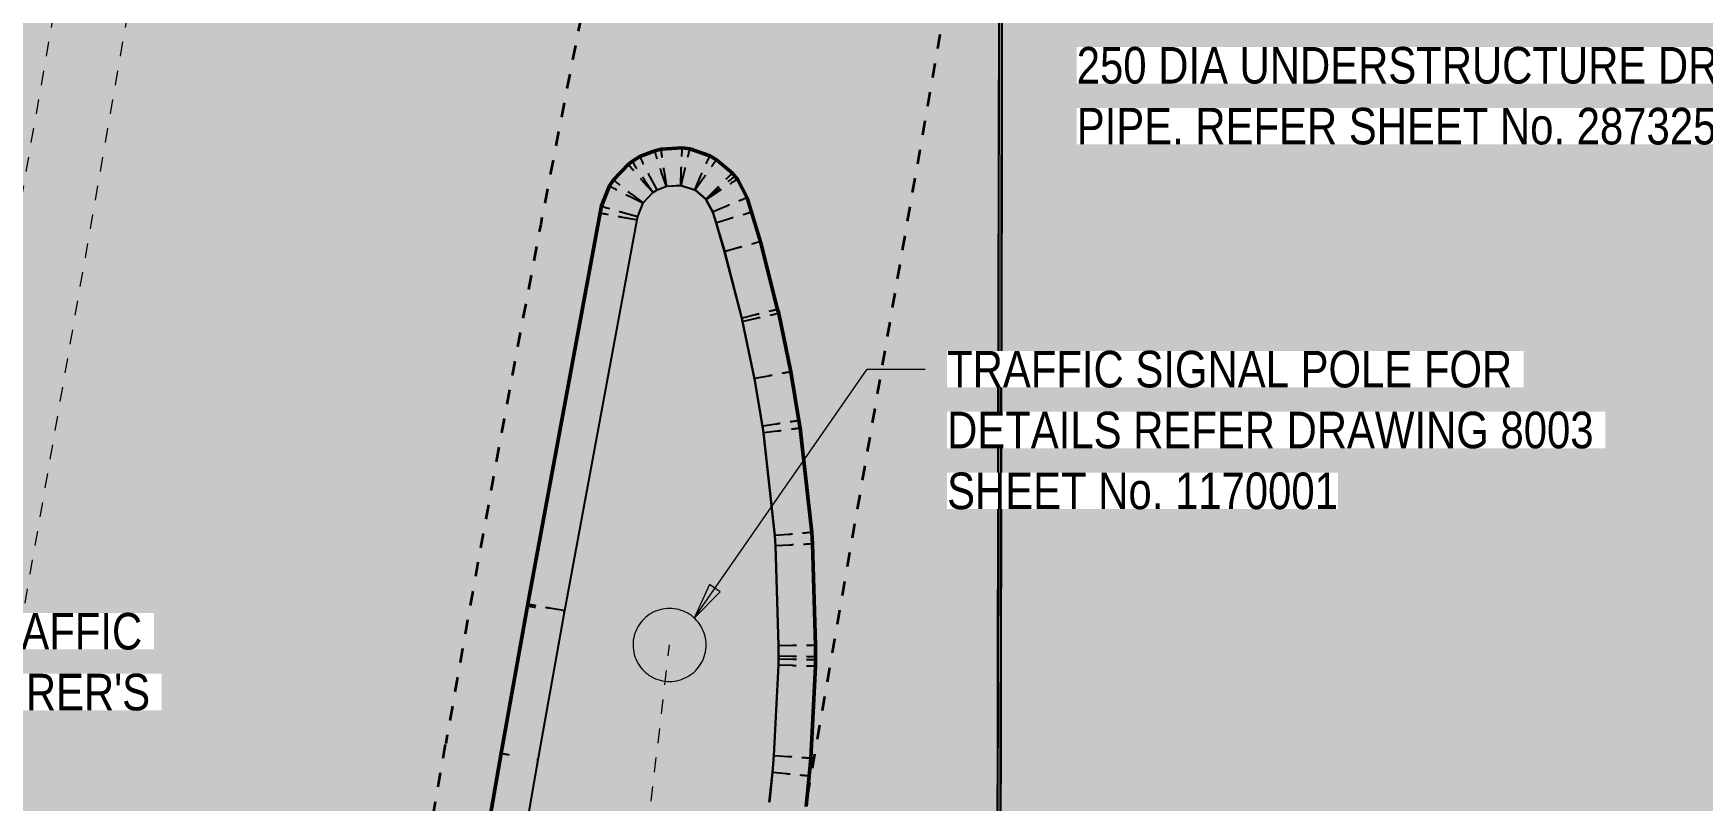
# Model space of a CAD drawing. Header units: metres. Extents: x -1161 to -1081, y 0 to 563.
# Drawn here: x -1126.31 to -1114.89, y 534.45 to 539.7 of the extents above; entities that cross this region are included whole.
import ezdxf

# ---------------------------------------------------------------- set-up
doc = ezdxf.new("R2010")
doc.units = ezdxf.units.M
for name, pattern in [('ControlLine', [0.02, 0.0125, -0.0025, 0.0025, -0.0025]), ('Dash - Tight', [0.0045, 0.003, -0.0015]), ('JacobsDash', [0.0045, 0.003, -0.0015])]:
    doc.linetypes.add(name, pattern=pattern)
for name, color, linetype, lineweight in [('A-DETL', 7, 'Continuous', 13), ('A-DETL-GENF', 7, 'Continuous', 9), ('A-FLOR', 7, 'Continuous', 50), ('A-FLOR-HDLN', 7, 'JacobsDash', 18), ('A-GENM', 7, 'Continuous', 35), ('A-MASS', 7, 'Continuous', 50), ('G-ANNO-TEXT', 7, 'Continuous', 9)]:
    doc.layers.add(name, color=color, linetype=linetype, lineweight=lineweight)
doc.styles.add('Arial Narrow_2', font='ARIALN.TTF', dxfattribs={"height": 0.25})

# ---------------------------------------------------------------- blocks, each defined once
blk = doc.blocks.new('T2DPAA-T2D-PWA-RW-M2D-000002_ControlLinesMinor_rvt-1-DRG-2873121 - DECK SLAB GENERAL ARRANGEMENT PLAN')
at = {"layer": 'A-DETL', "color": 150, "linetype": 'ControlLine', "lineweight": 35, "true_color": 0x0080ff}
for p, q in [((-1121.019, 534.472), (-1119.256, 544.594)), ((-1128.763, 504.591), (-1123.494, 534.834)), ((-1121.023, 534.447), (-1121.019, 534.471))]:
    blk.add_line(p, q, dxfattribs=at)
blk.add_arc((-906.758, 497.075), 220, 166.35046, 170.11706, dxfattribs=at)
blk = doc.blocks.new('T2DPAA-T2D-C3S-RS-M3D-100334_rvt-1-DRG-2873121 - DECK SLAB GENERAL ARRANGEMENT PLAN')
at = {"layer": 'A-GENM', "color": 253, "lineweight": 25, "true_color": 0xa3a3a3}
for p, q in [((-1119.709, 538.815), (-1119.706, 540.761)), ((-1119.686, 540.761), (-1119.689, 538.815)), ((-1119.713, 536.869), (-1119.709, 538.815)), ((-1119.689, 538.815), (-1119.693, 536.869)), ((-1119.716, 534.924), (-1119.713, 536.869)), ((-1119.693, 536.869), (-1119.696, 534.924)), ((-1119.72, 532.978), (-1119.716, 534.924)), ((-1119.696, 534.924), (-1119.7, 532.978))]:
    blk.add_line(p, q, dxfattribs=at)
at = {"layer": 'A-GENM', "color": 9, "lineweight": 25, "true_color": 0xbebebe}
for p, q in [((-1119.708, 539.77), (-1119.711, 537.965)), ((-1119.691, 537.965), (-1119.688, 539.77)), ((-1119.711, 537.965), (-1119.714, 536.161)), ((-1119.694, 536.161), (-1119.691, 537.965)), ((-1119.714, 536.161), (-1119.717, 534.357)), ((-1119.697, 534.357), (-1119.694, 536.161))]:
    blk.add_line(p, q, dxfattribs=at)
blk = doc.blocks.new('T2DPAA-T2D-C3S-TF-XRF-100101_dwg-40805745-DRG-2873121 - DECK SLAB GENERAL ARRANGEMENT PLAN')
at = {"lineweight": 18}
blk.add_hatch(color=256, dxfattribs=at).paths.add_polyline_path([(169.282, -677.587), (169.305, -677.639), (169.338, -677.684), (169.38, -677.721), (169.429, -677.747), (169.483, -677.762), (169.539, -677.764), (169.594, -677.754), (169.646, -677.731), (169.691, -677.698), (169.728, -677.656), (169.754, -677.607), (169.769, -677.553), (169.771, -677.497), (169.761, -677.442), (169.738, -677.39), (169.705, -677.345), (169.663, -677.308), (169.614, -677.282), (169.56, -677.267), (169.504, -677.265), (169.449, -677.275), (169.397, -677.298), (169.352, -677.331), (169.315, -677.373), (169.289, -677.422), (169.274, -677.476), (169.272, -677.532)])
at = {"color": 251, "lineweight": 18, "true_color": 0x4d4d4d}
for start, end in [(105, 120), (90, 105), (75, 90), (60, 75), (150, 165), (135, 150), (120, 135), (45, 60), (30, 45), (15, 30), (165, 180), (180, 195), (360, 15), (345, 0), (195, 210), (210, 225), (315, 330), (330, 345), (225, 240), (240, 255), (285, 300), (300, 315), (255, 270), (270, 285)]:
    blk.add_arc((169.523, -677.515), 0.25, start, end, dxfattribs=at)
blk = doc.blocks.new('T2DPAA-T2D-C3S-TF-XRF-100102_dwg-40805790-DRG-2873121 - DECK SLAB GENERAL ARRANGEMENT PLAN')
at = {"color": 1, "linetype": 'Dash - Tight', "lineweight": 18, "true_color": 0xff0000}
for p, q in [((22.105, -677.602), (59.663, -674.316)), ((22.235, -678.092), (63.279, -674.501)), ((42.395, -681.209), (50.785, -680.004))]:
    blk.add_line(p, q, dxfattribs=at)
blk = doc.blocks.new('T2DPAA-T2D-PWC-TF-M2D-100101_TrafficSigDesign_rvt-1-DRG-2873121 - DECK SLAB GENERAL ARRANGEMENT PLAN')
at = {"color": 1, "linetype": 'Dash - Tight', "lineweight": 18, "true_color": 0xff0000, "rotation": 75.11694444444437}
blk.add_blockref('T2DPAA-T2D-C3S-TF-XRF-100102_dwg-40805790-DRG-2873121 - DECK SLAB GENERAL ARRANGEMENT PLAN', (-1792.197, 661.088), dxfattribs=at)
at = {"lineweight": 18, "rotation": 75.11694444444437}
blk.add_blockref('T2DPAA-T2D-C3S-TF-XRF-100101_dwg-40805745-DRG-2873121 - DECK SLAB GENERAL ARRANGEMENT PLAN', (-1820.289, 545.694), dxfattribs=at)
blk = doc.blocks.new('Mass 1 - Mass 1-5299959-DRG-2873121 - DECK SLAB GENERAL ARRANGEMENT PLAN')
at = {"layer": 'A-MASS'}
for p, q in [((229.398, 1222.877), (232.112, 1223.085)), ((232.112, 1223.085), (232.16, 1223.088)), ((232.16, 1223.088), (232.307, 1223.071)), ((232.307, 1223.071), (232.354, 1223.055)), ((232.354, 1223.055), (232.484, 1222.985)), ((232.484, 1222.985), (232.51, 1222.963)), ((232.51, 1222.963), (232.555, 1222.922)), ((232.555, 1222.922), (232.619, 1222.834)), ((228.362, 1222.789), (229.384, 1222.876)), ((229.384, 1222.876), (229.398, 1222.877)), ((232.619, 1222.834), (232.641, 1222.795)), ((232.641, 1222.795), (232.685, 1222.657)), ((217.381, 1221.828), (228.362, 1222.789)), ((232.692, 1222.605), (232.682, 1222.46)), ((232.685, 1222.657), (232.692, 1222.605)), ((232.682, 1222.46), (232.668, 1222.409)), ((232.668, 1222.409), (232.606, 1222.28)), ((232.575, 1222.237), (232.47, 1222.14)), ((232.59, 1222.258), (232.575, 1222.237)), ((232.606, 1222.28), (232.59, 1222.258)), ((232.47, 1222.14), (232.382, 1222.085)), ((232.382, 1222.085), (232.201, 1221.975)), ((232.201, 1221.975), (231.784, 1221.742)), ((231.759, 1221.728), (231.395, 1221.546)), ((231.784, 1221.742), (231.759, 1221.728)), ((231.395, 1221.546), (231.087, 1221.406)), ((231.038, 1221.384), (230.369, 1221.125)), ((231.087, 1221.406), (231.038, 1221.384)), ((230.294, 1221.1), (229.629, 1220.901)), ((230.369, 1221.125), (230.294, 1221.1)), ((229.49, 1220.865), (228.873, 1220.734)), ((229.533, 1220.876), (229.49, 1220.865)), ((229.553, 1220.881), (229.533, 1220.876)), ((229.629, 1220.901), (229.553, 1220.881)), ((228.753, 1220.713), (228.545, 1220.68)), ((228.873, 1220.734), (228.753, 1220.713))]:
    blk.add_line(p, q, dxfattribs=at)

msp = doc.modelspace()

# ---------------------------------------------------------------- hatches: boundary and pattern name
at = {"layer": 'A-DETL-GENF', "true_color": 0xc0c0c0, "transparency": 33554624}
h = msp.add_hatch(color=9, dxfattribs=at)
h.paths.add_polyline_path([(-1111.4068, 507.6833), (-1111.4038, 509.3104), (-1115.8427, 509.5292), (-1115.9672, 509.6084), (-1116.0843, 509.6947), (-1116.1785, 509.7729), (-1116.2782, 509.8688), (-1115.9515, 510.1359), (-1115.8802, 510.0721), (-1115.8383, 510.0373), (-1111.9939, 509.8934), (-1111.8511, 509.8074), (-1111.7031, 509.7308), (-1111.5505, 509.6639), (-1111.3939, 509.607), (-1105.4244, 543.8703), (-1105.0297, 543.8889), (-1105.0437, 546.0535), (-1135.8197, 546.0535), (-1135.8232, 544.1752), (-1141.7908, 509.9228), (-1142.1676, 509.9226), (-1142.1716, 507.7407), (-1111.7207, 507.6839)])
h.paths.add_polyline_path([(-1141.9428, 509.9086), (-1141.9428, 509.9086), (-1141.8958, 509.9086)])
h.paths.add_polyline_path([(-1113.0758, 510.4344), (-1113.5295, 511.0763), (-1112.9817, 510.9822), (-1113.0494, 510.5882)])
h.paths.add_polyline_path([(-1114.5522, 511.4141), (-1114.5522, 511.4142), (-1114.5522, 511.4142)])
h.paths.add_polyline_path([(-1114.5522, 511.4141), (-1114.5522, 511.4142), (-1114.5522, 511.4142)])
h.paths.add_polyline_path([(-1114.5522, 511.4142), (-1114.5522, 511.4142), (-1114.5548, 511.4883)])
h.paths.add_polyline_path([(-1116.9781, 512.2536), (-1116.9781, 512.2536), (-1116.9781, 512.4315)])
h.paths.add_polyline_path([(-1115.0674, 515.8749), (-1115.1233, 515.8783), (-1115.1771, 515.894), (-1115.2259, 515.9213), (-1115.2675, 515.9588), (-1115.2997, 516.0046), (-1115.3209, 516.0564), (-1115.3301, 516.1116), (-1115.3267, 516.1675), (-1115.311, 516.2212), (-1115.2837, 516.2701), (-1115.2462, 516.3117), (-1115.2004, 516.3439), (-1115.1486, 516.3651), (-1115.0934, 516.3743), (-1115.0375, 516.3709), (-1114.9838, 516.3552), (-1114.9349, 516.3279), (-1114.8933, 516.2904), (-1114.8611, 516.2446), (-1114.8399, 516.1928), (-1114.8308, 516.1376), (-1114.8341, 516.0817), (-1114.8499, 516.028), (-1114.8771, 515.9791), (-1114.9146, 515.9375), (-1114.9604, 515.9053), (-1115.0122, 515.8841)])
h.paths.add_polyline_path([(-1137.0676, 517.9372), (-1137.2404, 517.9646), (-1137.17, 518.409), (-1136.9972, 518.3817)])
h.paths.add_polyline_path([(-1115.8363, 519.4858), (-1116.5316, 519.4858), (-1116.5316, 520.4658), (-1115.5188, 520.4658), (-1115.6916, 519.4858)])
h.paths.add_polyline_path([(-1132.9721, 520.4137), (-1133.8993, 520.6601), (-1133.7199, 521.6724), (-1132.7564, 521.2255), (-1132.8746, 520.7806)])
h.paths.add_polyline_path([(-1124.1477, 521.9446), (-1124.2036, 521.9479), (-1124.2573, 521.9637), (-1124.3062, 521.9909), (-1124.3478, 522.0284), (-1124.38, 522.0742), (-1124.4012, 522.126), (-1124.4103, 522.1813), (-1124.4069, 522.2371), (-1124.3912, 522.2909), (-1124.3639, 522.3398), (-1124.3264, 522.3813), (-1124.2807, 522.4135), (-1124.2288, 522.4347), (-1124.1736, 522.4439), (-1124.1177, 522.4405), (-1124.064, 522.4248), (-1124.0151, 522.3975), (-1123.9735, 522.36), (-1123.9413, 522.3142), (-1123.9201, 522.2624), (-1123.911, 522.2072), (-1123.9144, 522.1513), (-1123.9301, 522.0976), (-1123.9574, 522.0487), (-1123.9948, 522.0071), (-1124.0406, 521.9749), (-1124.0924, 521.9537)])
h.paths.add_polyline_path([(-1110.154, 535.2026), (-1110.3264, 535.2326), (-1110.2491, 535.6759), (-1110.0767, 535.6459), (-1110.1405, 535.28)])
h.paths.add_polyline_path([(-1121.9534, 535.2613), (-1122.0093, 535.2655), (-1122.0627, 535.2821), (-1122.1112, 535.3101), (-1122.1522, 535.3482), (-1122.1838, 535.395), (-1122.2041, 535.4467), (-1122.2123, 535.502), (-1122.2081, 535.5579), (-1122.1915, 535.6113), (-1122.1635, 535.6598), (-1122.1253, 535.7008), (-1122.079, 535.7323), (-1122.0269, 535.7526), (-1121.9715, 535.7609), (-1121.9157, 535.7567), (-1121.8622, 535.7401), (-1121.8138, 535.7121), (-1121.7728, 535.6739), (-1121.7413, 535.6276), (-1121.7207, 535.5739), (-1121.7127, 535.5201), (-1121.7169, 535.4643), (-1121.7335, 535.4108), (-1121.7615, 535.3624), (-1121.7997, 535.3214), (-1121.8459, 535.2899), (-1121.8981, 535.2695), (-1121.925, 535.2655)])
h.paths.add_polyline_path([(-1132.0744, 541.518), (-1131.9775, 542.0653), (-1131.4302, 541.9684), (-1131.7649, 541.7344)])
h.paths.add_polyline_path([(-1108.9396, 542.3796), (-1108.9396, 542.3796), (-1109.1005, 542.4389)])
h.paths.add_polyline_path([(-1127.7567, 542.3791), (-1127.7567, 542.3796), (-1127.7567, 542.3796)])
h.paths.add_polyline_path([(-1125.0406, 542.3796), (-1125.0406, 542.3796), (-1125.0359, 542.3796)])
h.paths.add_polyline_path([(-1109.9652, 543.3779), (-1109.9652, 543.3779), (-1109.9652, 543.3941)])
h.paths.add_polyline_path([(-1114.5775, 543.3779), (-1114.5775, 543.3779), (-1114.6427, 543.3779)])
h.paths.add_polyline_path([(-1114.7136, 543.3779), (-1114.7136, 543.3779), (-1114.8848, 543.3779)])
h.paths.add_polyline_path([(-1114.6994, 543.3779), (-1114.6994, 543.3779), (-1114.7136, 543.3779)])
h.paths.add_polyline_path([(-1114.6852, 543.3779), (-1114.6852, 543.3779), (-1114.6994, 543.3779)])
h.paths.add_polyline_path([(-1115.2978, 543.3779), (-1115.2978, 543.3779), (-1115.3382, 543.3779)])
h.paths.add_polyline_path([(-1125.1849, 543.378), (-1125.1849, 543.378), (-1125.241, 543.378)])
h.paths.add_polyline_path([(-1125.1674, 543.378), (-1125.1674, 543.378), (-1125.1849, 543.378)])
h.paths.add_polyline_path([(-1127.0023, 543.378), (-1127.0023, 543.378), (-1127.0023, 543.3869)])
h.paths.add_polyline_path([(-1127.227, 543.378), (-1127.227, 543.378), (-1127.2365, 543.378)])
h.paths.add_polyline_path([(-1135.8562, 543.378), (-1135.8562, 543.378), (-1135.8562, 543.3908)])
h.paths.add_polyline_path([(-1109.5636, 543.5777), (-1109.5636, 543.5777), (-1109.4664, 543.5777)])
h.paths.add_polyline_path([(-1113.5623, 543.5777), (-1113.5623, 543.5777), (-1113.5359, 543.5777)])
h.paths.add_polyline_path([(-1113.6023, 543.5777), (-1113.6023, 543.5777), (-1113.5623, 543.5777)])
h.paths.add_polyline_path([(-1113.6432, 543.5777), (-1113.6432, 543.5777), (-1113.6023, 543.5777)])
h.paths.add_polyline_path([(-1113.6847, 543.5777), (-1113.6847, 543.5777), (-1113.6432, 543.5777)])
h.paths.add_polyline_path([(-1113.7268, 543.5777), (-1113.7268, 543.5777), (-1113.6847, 543.5777)])
h.paths.add_polyline_path([(-1113.7317, 543.5777), (-1113.7317, 543.5777), (-1113.7268, 543.5777)])
h.paths.add_polyline_path([(-1113.7692, 543.5777), (-1113.7692, 543.5777), (-1113.7657, 543.5777)])
h.paths.add_polyline_path([(-1115.2665, 543.5777), (-1115.2665, 543.5777), (-1115.1667, 543.5777)])
h.paths.add_polyline_path([(-1115.6955, 543.5777), (-1115.6955, 543.5777), (-1115.6955, 543.5777)])
h.paths.add_polyline_path([(-1117.3617, 543.5777), (-1117.3617, 543.5777), (-1117.3219, 543.5777)])
h.paths.add_polyline_path([(-1123.9205, 543.5778), (-1123.9205, 543.5778), (-1123.9121, 543.5778)])
h.paths.add_polyline_path([(-1123.8701, 543.5778), (-1123.8701, 543.5778), (-1123.8286, 543.5778)])
h.paths.add_polyline_path([(-1124.8468, 543.5778), (-1124.8468, 543.5778), (-1124.8434, 543.5778)])
h.paths.add_polyline_path([(-1124.5357, 543.5778), (-1124.5357, 543.5778), (-1124.5357, 543.5893)])
h.paths.add_polyline_path([(-1125.773, 543.5778), (-1125.773, 543.5778), (-1125.7272, 543.5778)])
h.paths.add_polyline_path([(-1134.3195, 543.5779), (-1134.3195, 543.5779), (-1134.2873, 543.5779)])
h.paths.add_polyline_path([(-1134.2648, 543.5779), (-1134.2648, 543.5779), (-1134.1429, 543.5779)])
h.paths.add_polyline_path([(-1134.5774, 543.5779), (-1134.5774, 543.5779), (-1134.5345, 543.5779)])
h.paths.add_polyline_path([(-1134.6205, 543.5779), (-1134.6205, 543.5779), (-1134.6078, 543.5779)])
h.paths.add_polyline_path([(-1127.5997, 543.9528), (-1127.5997, 543.9528), (-1127.5997, 543.9535)])
at = {"layer": 'G-ANNO-TEXT'}
msp.add_hatch(color=256, dxfattribs=at).paths.add_polyline_path([(-1121.7941, 535.6956), (-1121.6152, 535.8757), (-1121.6876, 535.926)])

# ---------------------------------------------------------------- linework, layer by layer
at = {"layer": 'A-FLOR', "lineweight": 25}
for p, q in [((-1122.164, 538.8568), (-1122.0626, 538.8968)), ((-1122.0609, 538.8971), (-1122.1622, 538.8572)), ((-1122.0626, 538.8968), (-1122.0197, 538.9073)), ((-1122.0626, 538.8968), (-1122.0591, 538.878)), ((-1122.0197, 538.9073), (-1121.8745, 538.9149)), ((-1122.0197, 538.9073), (-1122.0192, 538.8878)), ((-1122.0179, 538.9077), (-1122.0194, 538.9074)), ((-1122.0179, 538.9077), (-1122.0193, 538.9074)), ((-1121.8727, 538.9153), (-1122.0179, 538.9077)), ((-1121.8745, 538.9149), (-1121.8777, 538.8952)), ((-1121.8727, 538.9153), (-1121.8745, 538.9149)), ((-1121.8745, 538.9149), (-1121.8227, 538.9077)), ((-1121.8208, 538.9081), (-1121.8727, 538.9153)), ((-1121.8227, 538.9077), (-1121.8294, 538.8884)), ((-1121.8208, 538.9081), (-1121.8227, 538.9077)), ((-1121.8227, 538.9077), (-1121.6859, 538.8612)), ((-1121.684, 538.8616), (-1121.8208, 538.9081)), ((-1122.3449, 538.6976), (-1122.2435, 538.8044)), ((-1122.2417, 538.8048), (-1122.343, 538.698)), ((-1122.2435, 538.8044), (-1122.2159, 538.8242)), ((-1122.2417, 538.8048), (-1122.2435, 538.8044)), ((-1122.2435, 538.8044), (-1122.2333, 538.7894)), ((-1122.2141, 538.8246), (-1122.2417, 538.8048)), ((-1122.2159, 538.8242), (-1122.164, 538.8568)), ((-1122.2141, 538.8246), (-1122.2159, 538.8242)), ((-1122.2159, 538.8242), (-1122.2076, 538.8078)), ((-1122.1622, 538.8572), (-1122.2141, 538.8246)), ((-1122.164, 538.8568), (-1122.1577, 538.8391)), ((-1122.1622, 538.8572), (-1122.1637, 538.8568)), ((-1121.884, 538.7586), (-1121.8862, 538.6651)), ((-1121.8614, 538.7555), (-1121.8812, 538.6644)), ((-1121.6859, 538.8612), (-1121.6961, 538.8431)), ((-1121.684, 538.8616), (-1121.6859, 538.8612)), ((-1121.6859, 538.8612), (-1121.6395, 538.8347)), ((-1121.6377, 538.8351), (-1121.684, 538.8616)), ((-1121.6395, 538.8347), (-1121.6529, 538.8185)), ((-1121.6377, 538.8351), (-1121.6395, 538.8347)), ((-1121.6395, 538.8347), (-1121.5311, 538.7419)), ((-1121.5292, 538.7424), (-1121.6377, 538.8351)), ((-1122.4265, 538.5181), (-1122.3716, 538.6558)), ((-1122.3698, 538.6563), (-1122.4246, 538.5185)), ((-1122.3716, 538.6558), (-1122.3449, 538.6976)), ((-1122.3698, 538.6563), (-1122.3716, 538.6558)), ((-1122.3716, 538.6558), (-1122.3569, 538.6465)), ((-1122.343, 538.698), (-1122.3698, 538.6563)), ((-1122.343, 538.698), (-1122.3449, 538.6976)), ((-1122.3449, 538.6976), (-1122.3321, 538.6852)), ((-1122.1441, 538.6863), (-1122.0804, 538.6158)), ((-1122.1323, 538.6947), (-1122.0782, 538.6173)), ((-1122.0966, 538.7171), (-1122.0522, 538.6336)), ((-1122.0466, 538.6286), (-1121.9832, 538.6537)), ((-1122.0182, 538.748), (-1121.9878, 538.659)), ((-1121.9997, 538.7526), (-1121.9841, 538.66)), ((-1121.9856, 538.6531), (-1121.9832, 538.6537)), ((-1121.9832, 538.6537), (-1121.9828, 538.6537)), ((-1121.9828, 538.6538), (-1121.8861, 538.6588)), ((-1121.9825, 538.6538), (-1121.9804, 538.6543)), ((-1121.9823, 538.6539), (-1121.9804, 538.6543)), ((-1121.9804, 538.6543), (-1121.8837, 538.6594)), ((-1121.8861, 538.6588), (-1121.8837, 538.6594)), ((-1121.8861, 538.6588), (-1121.8824, 538.6583)), ((-1121.8837, 538.6594), (-1121.8799, 538.6589)), ((-1121.8824, 538.6583), (-1121.7916, 538.6274)), ((-1121.8823, 538.6583), (-1121.8799, 538.6589)), ((-1121.8799, 538.6589), (-1121.7891, 538.628)), ((-1121.7526, 538.7185), (-1121.7893, 538.6331)), ((-1121.7319, 538.7067), (-1121.7841, 538.6302)), ((-1121.5311, 538.7419), (-1121.5471, 538.728)), ((-1121.5141, 538.7209), (-1121.5314, 538.7085)), ((-1121.5292, 538.7424), (-1121.5311, 538.7419)), ((-1121.5311, 538.7419), (-1121.5141, 538.7209)), ((-1121.5123, 538.7213), (-1121.5292, 538.7424)), ((-1121.4977, 538.7003), (-1121.5161, 538.6892)), ((-1121.5123, 538.7213), (-1121.5141, 538.7209)), ((-1121.5141, 538.7209), (-1121.4977, 538.7003)), ((-1121.4959, 538.7007), (-1121.5123, 538.7213)), ((-1121.4959, 538.7007), (-1121.4977, 538.7003)), ((-1121.4977, 538.7003), (-1121.431, 538.574)), ((-1121.4292, 538.5744), (-1121.4959, 538.7007)), ((-1122.2359, 538.584), (-1122.1503, 538.5415)), ((-1122.2251, 538.6009), (-1122.1492, 538.5433)), ((-1122.1788, 538.4466), (-1122.142, 538.5392)), ((-1122.1444, 538.5386), (-1122.142, 538.5392)), ((-1122.1439, 538.5394), (-1122.1415, 538.54)), ((-1122.142, 538.5392), (-1122.1415, 538.54)), ((-1122.1415, 538.54), (-1122.0735, 538.6116)), ((-1122.0759, 538.6111), (-1122.0735, 538.6116)), ((-1122.0744, 538.6122), (-1122.072, 538.6127)), ((-1122.0735, 538.6116), (-1122.072, 538.6127)), ((-1122.072, 538.6127), (-1122.0466, 538.6286)), ((-1122.0491, 538.6281), (-1122.0466, 538.6286)), ((-1121.7916, 538.6274), (-1121.7874, 538.6251)), ((-1121.7915, 538.6274), (-1121.7891, 538.628)), ((-1121.7891, 538.628), (-1121.785, 538.6256)), ((-1121.7874, 538.6251), (-1121.785, 538.6256)), ((-1121.7874, 538.6251), (-1121.7153, 538.5634)), ((-1121.785, 538.6256), (-1121.7129, 538.5639)), ((-1121.7153, 538.5634), (-1121.7129, 538.5639)), ((-1121.7153, 538.5634), (-1121.7138, 538.5615)), ((-1121.7138, 538.5615), (-1121.7114, 538.5621)), ((-1121.7138, 538.5615), (-1121.7127, 538.5601)), ((-1121.7129, 538.5639), (-1121.7114, 538.5621)), ((-1121.7127, 538.5601), (-1121.7103, 538.5607)), ((-1121.7127, 538.5601), (-1121.668, 538.4757)), ((-1121.7114, 538.5621), (-1121.7103, 538.5607)), ((-1121.6455, 538.6328), (-1121.7111, 538.5677)), ((-1121.7103, 538.5607), (-1121.6656, 538.4762)), ((-1121.638, 538.6234), (-1121.7092, 538.5654)), ((-1121.6309, 538.6145), (-1121.7077, 538.5635)), ((-1121.431, 538.574), (-1121.451, 538.5661)), ((-1121.4292, 538.5744), (-1121.431, 538.574)), ((-1121.431, 538.574), (-1121.4003, 538.4751)), ((-1121.3985, 538.4755), (-1121.4292, 538.5744)), ((-1122.9321, 535.7941), (-1122.4355, 538.4711)), ((-1122.4336, 538.4716), (-1122.9303, 535.7945)), ((-1122.6794, 535.7488), (-1122.1831, 538.4242)), ((-1122.4355, 538.4711), (-1122.4265, 538.5181)), ((-1122.4336, 538.4716), (-1122.4355, 538.4711)), ((-1122.4355, 538.4711), (-1122.419, 538.4671)), ((-1122.4246, 538.5185), (-1122.4336, 538.4716)), ((-1122.4246, 538.5185), (-1122.4265, 538.5181)), ((-1122.4265, 538.5181), (-1122.4104, 538.5122)), ((-1122.2859, 538.4417), (-1122.192, 538.4248)), ((-1122.2798, 538.4738), (-1122.1876, 538.4478)), ((-1122.1855, 538.4237), (-1122.1831, 538.4242)), ((-1122.1831, 538.4242), (-1122.1788, 538.4466)), ((-1122.1812, 538.4461), (-1122.1788, 538.4466)), ((-1121.668, 538.4757), (-1121.6656, 538.4762)), ((-1121.668, 538.4757), (-1121.6449, 538.4012)), ((-1121.6656, 538.4762), (-1121.6425, 538.4017)), ((-1121.5776, 538.5136), (-1121.6625, 538.478)), ((-1121.5515, 538.4296), (-1121.6392, 538.4029)), ((-1121.4003, 538.4751), (-1121.4209, 538.469)), ((-1121.3985, 538.4755), (-1121.4003, 538.4751)), ((-1121.4003, 538.4751), (-1121.3406, 538.2721)), ((-1121.3387, 538.2725), (-1121.3985, 538.4755)), ((-1121.6449, 538.4012), (-1121.6425, 538.4017)), ((-1121.6449, 538.4012), (-1121.587, 538.2042)), ((-1121.6425, 538.4017), (-1121.5845, 538.2047)), ((-1121.587, 538.2042), (-1121.5845, 538.2047)), ((-1121.587, 538.2042), (-1121.4699, 537.7487)), ((-1121.5845, 538.2047), (-1121.4675, 537.7493)), ((-1121.4929, 538.2302), (-1121.5812, 538.2058)), ((-1121.3406, 538.2721), (-1121.3613, 538.2665)), ((-1121.3387, 538.2725), (-1121.3406, 538.2721)), ((-1121.3406, 538.2721), (-1121.2216, 537.8092)), ((-1121.2197, 537.8096), (-1121.3387, 538.2725)), ((-1121.4699, 537.7487), (-1121.4696, 537.7488)), ((-1121.4699, 537.7487), (-1121.4647, 537.7263)), ((-1121.4691, 537.7489), (-1121.4675, 537.7493)), ((-1121.4675, 537.7493), (-1121.4623, 537.7268)), ((-1121.4647, 537.7263), (-1121.3834, 537.3348)), ((-1121.375, 537.7719), (-1121.4641, 537.7501)), ((-1121.4623, 537.7268), (-1121.381, 537.3353)), ((-1121.3693, 537.7471), (-1121.4589, 537.7276)), ((-1121.2216, 537.8092), (-1121.2425, 537.8042)), ((-1121.2151, 537.7809), (-1121.2361, 537.7763)), ((-1121.2197, 537.8096), (-1121.2216, 537.8092)), ((-1121.2216, 537.8092), (-1121.2151, 537.7809)), ((-1121.2132, 537.7814), (-1121.2197, 537.8096)), ((-1121.2132, 537.7814), (-1121.2151, 537.7809)), ((-1121.2151, 537.7809), (-1121.1323, 537.3821)), ((-1121.1304, 537.3825), (-1121.2132, 537.7814)), ((-1121.3834, 537.3348), (-1121.381, 537.3353)), ((-1121.3834, 537.3348), (-1121.3283, 537.0087)), ((-1121.381, 537.3353), (-1121.3259, 537.0092)), ((-1121.2874, 537.3528), (-1121.3775, 537.3359)), ((-1121.1323, 537.3821), (-1121.1534, 537.378)), ((-1121.1304, 537.3825), (-1121.1323, 537.3821)), ((-1121.1323, 537.3821), (-1121.076, 537.0488)), ((-1121.0741, 537.0492), (-1121.1304, 537.3825)), ((-1121.076, 537.0488), (-1121.0972, 537.0453)), ((-1121.0741, 537.0492), (-1121.076, 537.0488)), ((-1121.076, 537.0488), (-1121.0681, 536.996)), ((-1121.0662, 536.9964), (-1121.0741, 537.0492)), ((-1121.3283, 537.0087), (-1121.3259, 537.0092)), ((-1121.3283, 537.0087), (-1121.3215, 536.9631)), ((-1121.3259, 537.0092), (-1121.3191, 536.9637)), ((-1121.2319, 537.0238), (-1121.3224, 537.0096)), ((-1121.3215, 536.9631), (-1121.3191, 536.9637)), ((-1121.3215, 536.9631), (-1121.2443, 536.2599)), ((-1121.3191, 536.9637), (-1121.2419, 536.2604)), ((-1121.2247, 536.9754), (-1121.3156, 536.9638)), ((-1121.0681, 536.996), (-1121.0894, 536.993)), ((-1121.0662, 536.9964), (-1121.0681, 536.996)), ((-1121.0681, 536.996), (-1120.9897, 536.2828)), ((-1120.9879, 536.2832), (-1121.0662, 536.9964)), ((-1121.2443, 536.2599), (-1121.2419, 536.2604)), ((-1121.2443, 536.2599), (-1121.2395, 536.191)), ((-1121.2419, 536.2604), (-1121.2371, 536.1915)), ((-1121.147, 536.2683), (-1121.2383, 536.2604)), ((-1120.9897, 536.2828), (-1121.0111, 536.2806)), ((-1120.9879, 536.2832), (-1120.9897, 536.2828)), ((-1120.9897, 536.2828), (-1120.9842, 536.2039)), ((-1120.9824, 536.2043), (-1120.9879, 536.2832)), ((-1121.2395, 536.191), (-1121.2371, 536.1915)), ((-1121.2395, 536.191), (-1121.2182, 535.5069)), ((-1121.2371, 536.1915), (-1121.2158, 535.5074)), ((-1121.1419, 536.1955), (-1121.2335, 536.1912)), ((-1120.9842, 536.2039), (-1121.0056, 536.2024)), ((-1120.9824, 536.2043), (-1120.9842, 536.2039)), ((-1120.9842, 536.2039), (-1120.9627, 535.5099)), ((-1120.9608, 535.5104), (-1120.9824, 536.2043)), ((-1122.9345, 535.7809), (-1122.9321, 535.7941)), ((-1122.9303, 535.7945), (-1122.9326, 535.7813)), ((-1122.9303, 535.7945), (-1122.9321, 535.7941)), ((-1122.9321, 535.7941), (-1122.9156, 535.7902)), ((-1123.1128, 534.7711), (-1122.9345, 535.7809)), ((-1122.9326, 535.7813), (-1123.111, 534.7715)), ((-1122.9326, 535.7813), (-1122.9345, 535.7809)), ((-1122.9345, 535.7809), (-1122.918, 535.777)), ((-1122.8599, 534.7274), (-1122.6816, 535.7366)), ((-1122.7824, 535.7656), (-1122.6884, 535.7493)), ((-1122.684, 535.7361), (-1122.6816, 535.7366)), ((-1122.6819, 535.7482), (-1122.6794, 535.7488)), ((-1122.6816, 535.7366), (-1122.6794, 535.7488)), ((-1121.2182, 535.5069), (-1121.2188, 535.4345)), ((-1121.2182, 535.5069), (-1121.2158, 535.5074)), ((-1121.2158, 535.5074), (-1121.2164, 535.4351)), ((-1121.1205, 535.5075), (-1121.2122, 535.5069)), ((-1120.9627, 535.5099), (-1120.9841, 535.5092)), ((-1120.9627, 535.5099), (-1120.9633, 535.4321)), ((-1120.9608, 535.5104), (-1120.9627, 535.5099)), ((-1120.9614, 535.4325), (-1120.9608, 535.5104)), ((-1121.2196, 535.3744), (-1121.2503, 534.7541)), ((-1121.2172, 535.3749), (-1121.2479, 534.7546)), ((-1121.219, 535.4148), (-1121.2196, 535.3744)), ((-1121.2196, 535.3744), (-1121.2172, 535.3749)), ((-1121.2188, 535.4345), (-1121.219, 535.4148)), ((-1121.219, 535.4148), (-1121.2166, 535.4153)), ((-1121.2188, 535.4345), (-1121.2164, 535.4351)), ((-1121.2166, 535.4153), (-1121.2172, 535.3749)), ((-1121.2164, 535.4351), (-1121.2166, 535.4153)), ((-1121.122, 535.3706), (-1121.2137, 535.3741)), ((-1121.1213, 535.4128), (-1121.213, 535.4146)), ((-1121.1211, 535.433), (-1121.2128, 535.4344)), ((-1120.9642, 535.3662), (-1120.9953, 534.7368)), ((-1120.9935, 534.7372), (-1120.9624, 535.3666)), ((-1120.9642, 535.3662), (-1120.9856, 535.3663)), ((-1120.9635, 535.4113), (-1120.985, 535.411)), ((-1120.9633, 535.4321), (-1120.9847, 535.4317)), ((-1120.9635, 535.4113), (-1120.9642, 535.3662)), ((-1120.9624, 535.3666), (-1120.9642, 535.3662)), ((-1120.9633, 535.4321), (-1120.9635, 535.4113)), ((-1120.9617, 535.4117), (-1120.9635, 535.4113)), ((-1120.9614, 535.4325), (-1120.9633, 535.4321)), ((-1120.9624, 535.3666), (-1120.9617, 535.4117)), ((-1120.9617, 535.4117), (-1120.9614, 535.4325)), ((-1125.0052, 523.9095), (-1123.1128, 534.7711)), ((-1123.111, 534.7715), (-1125.0034, 523.91)), ((-1123.111, 534.7715), (-1123.1128, 534.7711)), ((-1123.1128, 534.7711), (-1123.0963, 534.7672)), ((-1124.7513, 523.8712), (-1122.8599, 534.7274)), ((-1122.8623, 534.7269), (-1122.8599, 534.7274)), ((-1121.2503, 534.7541), (-1121.2603, 534.6394)), ((-1121.2479, 534.7546), (-1121.2579, 534.6399)), ((-1121.2503, 534.7541), (-1121.2479, 534.7546)), ((-1121.1528, 534.7467), (-1121.2443, 534.7536)), ((-1120.9953, 534.7368), (-1121.0167, 534.7376)), ((-1120.9953, 534.7368), (-1121.0059, 534.6152)), ((-1121.0041, 534.6156), (-1120.9935, 534.7372)), ((-1120.9935, 534.7372), (-1120.9953, 534.7368)), ((-1121.2603, 534.6394), (-1121.2814, 534.4363)), ((-1121.2579, 534.6399), (-1121.279, 534.4369)), ((-1121.2603, 534.6394), (-1121.2579, 534.6399)), ((-1121.1631, 534.6293), (-1121.2544, 534.6387)), ((-1121.0059, 534.6152), (-1121.0277, 534.4059)), ((-1121.0059, 534.6152), (-1121.0273, 534.6165)), ((-1121.0258, 534.4064), (-1121.0041, 534.6156)), ((-1121.0041, 534.6156), (-1121.0059, 534.6152))]:
    msp.add_line(p, q, dxfattribs=at)
for points in [[(-1122.0591, 538.878), (-1122.0589, 538.8769), (-1122.0576, 538.872), (-1122.0534, 538.858), (-1122.0497, 538.8461), (-1122.0478, 538.8402)], [(-1122.0192, 538.8878), (-1122.0192, 538.8867), (-1122.0187, 538.8816), (-1122.0168, 538.867), (-1122.0151, 538.8547), (-1122.0142, 538.8485)], [(-1121.8777, 538.8952), (-1121.8778, 538.8941), (-1121.8783, 538.8889), (-1121.8792, 538.8742), (-1121.8798, 538.8617), (-1121.8801, 538.8555)], [(-1121.8294, 538.8884), (-1121.8298, 538.8874), (-1121.8312, 538.8823), (-1121.8349, 538.868), (-1121.8378, 538.8559), (-1121.8392, 538.8498)], [(-1122.2333, 538.7894), (-1122.2327, 538.7885), (-1122.2296, 538.7846), (-1122.2202, 538.7735), (-1122.2121, 538.7641), (-1122.208, 538.7594)], [(-1122.2076, 538.8078), (-1122.2071, 538.8068), (-1122.2046, 538.8026), (-1122.1967, 538.7903), (-1122.1898, 538.78), (-1122.1864, 538.7749)], [(-1122.1577, 538.8391), (-1122.1573, 538.8381), (-1122.1553, 538.8335), (-1122.1489, 538.8203), (-1122.1434, 538.8092), (-1122.1406, 538.8036)], [(-1122.0268, 538.7742), (-1122.0258, 538.771), (-1122.0237, 538.7646), (-1122.0208, 538.7556), (-1122.019, 538.7504), (-1122.0182, 538.748)], [(-1122.004, 538.7798), (-1122.0035, 538.7764), (-1122.0025, 538.7698), (-1122.001, 538.7604), (-1122.0001, 538.755), (-1121.9997, 538.7526)], [(-1121.8831, 538.7861), (-1121.8832, 538.7827), (-1121.8835, 538.776), (-1121.8838, 538.7665), (-1121.884, 538.7611), (-1121.884, 538.7586)], [(-1121.8553, 538.7822), (-1121.8561, 538.7789), (-1121.8576, 538.7724), (-1121.8597, 538.7632), (-1121.8609, 538.7579), (-1121.8614, 538.7555)], [(-1121.6961, 538.8431), (-1121.6966, 538.8421), (-1121.699, 538.8374), (-1121.7053, 538.8239), (-1121.7105, 538.8126), (-1121.713, 538.8069)], [(-1121.6529, 538.8185), (-1121.6537, 538.8176), (-1121.6568, 538.8134), (-1121.6656, 538.8013), (-1121.6728, 538.7911), (-1121.6764, 538.786)], [(-1122.3569, 538.6465), (-1122.356, 538.646), (-1122.3518, 538.6436), (-1122.3389, 538.6369), (-1122.3279, 538.6311), (-1122.3224, 538.6283)], [(-1122.3321, 538.6852), (-1122.3314, 538.6845), (-1122.3276, 538.6813), (-1122.3163, 538.6722), (-1122.3066, 538.6645), (-1122.3017, 538.6606)], [(-1122.1624, 538.707), (-1122.1602, 538.7045), (-1122.1557, 538.6994), (-1122.1494, 538.6922), (-1122.1457, 538.6881), (-1122.1441, 538.6863)], [(-1122.1478, 538.7174), (-1122.146, 538.7146), (-1122.1422, 538.7091), (-1122.1369, 538.7012), (-1122.1337, 538.6967), (-1122.1323, 538.6947)], [(-1122.1092, 538.7417), (-1122.1077, 538.7387), (-1122.1047, 538.7326), (-1122.1003, 538.7242), (-1122.0977, 538.7193), (-1122.0966, 538.7171)], [(-1121.9878, 538.659), (-1121.9872, 538.6572), (-1121.9861, 538.6541), (-1121.9857, 538.6531), (-1121.9856, 538.6531)], [(-1121.9841, 538.66), (-1121.9837, 538.658), (-1121.9832, 538.6549), (-1121.9829, 538.6538), (-1121.9828, 538.6538)], [(-1121.8862, 538.6651), (-1121.8862, 538.6631), (-1121.8862, 538.6599), (-1121.8862, 538.6588), (-1121.8861, 538.6588)], [(-1121.7415, 538.7436), (-1121.7429, 538.7405), (-1121.7456, 538.7343), (-1121.7495, 538.7257), (-1121.7516, 538.7207), (-1121.7526, 538.7185)], [(-1121.7163, 538.7292), (-1121.7182, 538.7264), (-1121.7221, 538.7209), (-1121.7275, 538.7132), (-1121.7306, 538.7087), (-1121.7319, 538.7067)], [(-1121.626, 538.6519), (-1121.6284, 538.6496), (-1121.6332, 538.6449), (-1121.64, 538.6383), (-1121.6438, 538.6345), (-1121.6455, 538.6328)], [(-1121.6168, 538.6405), (-1121.6194, 538.6384), (-1121.6246, 538.6342), (-1121.6319, 538.6283), (-1121.6361, 538.625), (-1121.638, 538.6234)], [(-1121.5471, 538.728), (-1121.5481, 538.7272), (-1121.552, 538.7236), (-1121.5628, 538.7133), (-1121.5718, 538.7047), (-1121.5762, 538.7003)], [(-1121.5314, 538.7085), (-1121.5323, 538.7077), (-1121.5365, 538.7045), (-1121.5482, 538.6953), (-1121.558, 538.6876), (-1121.5628, 538.6837)], [(-1121.5161, 538.6892), (-1121.5172, 538.6886), (-1121.5217, 538.6858), (-1121.5342, 538.6777), (-1121.5447, 538.6709), (-1121.5499, 538.6675)], [(-1122.2606, 538.5966), (-1122.2576, 538.595), (-1122.2516, 538.5919), (-1122.2431, 538.5876), (-1122.2381, 538.5851), (-1122.2359, 538.584)], [(-1122.247, 538.6178), (-1122.2444, 538.6157), (-1122.239, 538.6115), (-1122.2315, 538.6057), (-1122.2271, 538.6023), (-1122.2251, 538.6009)], [(-1122.1503, 538.5415), (-1122.1485, 538.5406), (-1122.1456, 538.5391), (-1122.1444, 538.5386), (-1122.1444, 538.5386)], [(-1122.1492, 538.5433), (-1122.1475, 538.5421), (-1122.1449, 538.5401), (-1122.1439, 538.5394), (-1122.1439, 538.5394)], [(-1122.0804, 538.6158), (-1122.0791, 538.6143), (-1122.0769, 538.6119), (-1122.076, 538.611), (-1122.0759, 538.6111)], [(-1122.0782, 538.6173), (-1122.0771, 538.6157), (-1122.0752, 538.6131), (-1122.0745, 538.6122), (-1122.0744, 538.6122)], [(-1122.0522, 538.6336), (-1122.0513, 538.6319), (-1122.0497, 538.6291), (-1122.0491, 538.6281), (-1122.0491, 538.6281)], [(-1121.7916, 538.6274), (-1121.7916, 538.6274), (-1121.7916, 538.6274), (-1121.7915, 538.6274)], [(-1121.7874, 538.6251), (-1121.7874, 538.6251), (-1121.7874, 538.6251), (-1121.7874, 538.6251)], [(-1121.7153, 538.5634), (-1121.7153, 538.5634), (-1121.7153, 538.5634), (-1121.7153, 538.5634)], [(-1121.7138, 538.5615), (-1121.7138, 538.5615), (-1121.7138, 538.5615), (-1121.7138, 538.5615)], [(-1121.7127, 538.5601), (-1121.7127, 538.5601), (-1121.7127, 538.5601), (-1121.7127, 538.5601)], [(-1121.6081, 538.6295), (-1121.6109, 538.6276), (-1121.6165, 538.624), (-1121.6244, 538.6188), (-1121.6289, 538.6158), (-1121.6309, 538.6145)], [(-1121.451, 538.5661), (-1121.4522, 538.5656), (-1121.4571, 538.5636), (-1121.471, 538.5579), (-1121.4825, 538.5532), (-1121.4883, 538.5508)], [(-1122.419, 538.4671), (-1122.4181, 538.4668), (-1122.4134, 538.4658), (-1122.3992, 538.4631), (-1122.3871, 538.4608), (-1122.3811, 538.4596)], [(-1122.4104, 538.5122), (-1122.4094, 538.5119), (-1122.4048, 538.5104), (-1122.391, 538.5062), (-1122.3791, 538.5027), (-1122.3731, 538.5009)], [(-1122.3131, 538.4468), (-1122.3098, 538.4461), (-1122.3032, 538.4449), (-1122.2939, 538.4432), (-1122.2884, 538.4422), (-1122.2859, 538.4417)], [(-1122.3065, 538.4814), (-1122.3032, 538.4805), (-1122.2967, 538.4786), (-1122.2876, 538.476), (-1122.2822, 538.4744), (-1122.2798, 538.4738)], [(-1122.192, 538.4248), (-1122.19, 538.4244), (-1122.1868, 538.4239), (-1122.1856, 538.4237), (-1122.1855, 538.4237)], [(-1122.1876, 538.4478), (-1122.1857, 538.4472), (-1122.1825, 538.4464), (-1122.1813, 538.4461), (-1122.1812, 538.4461)], [(-1121.668, 538.4757), (-1121.668, 538.4757), (-1121.668, 538.4757), (-1121.668, 538.4757)], [(-1121.5524, 538.5241), (-1121.5555, 538.5228), (-1121.5617, 538.5203), (-1121.5704, 538.5166), (-1121.5754, 538.5146), (-1121.5776, 538.5136)], [(-1121.5255, 538.4375), (-1121.5287, 538.4365), (-1121.5351, 538.4346), (-1121.5441, 538.4319), (-1121.5492, 538.4303), (-1121.5515, 538.4296)], [(-1121.4209, 538.469), (-1121.4221, 538.4687), (-1121.4272, 538.4672), (-1121.4415, 538.4629), (-1121.4534, 538.4593), (-1121.4593, 538.4575)], [(-1121.6449, 538.4012), (-1121.6449, 538.4012), (-1121.6449, 538.4012), (-1121.6449, 538.4012)], [(-1121.587, 538.2042), (-1121.587, 538.2042), (-1121.587, 538.2042), (-1121.587, 538.2042)], [(-1121.4667, 538.2375), (-1121.4699, 538.2366), (-1121.4763, 538.2348), (-1121.4854, 538.2323), (-1121.4905, 538.2309), (-1121.4929, 538.2302)], [(-1121.3613, 538.2665), (-1121.3625, 538.2661), (-1121.3676, 538.2647), (-1121.382, 538.2608), (-1121.394, 538.2575), (-1121.4, 538.2558)], [(-1121.4699, 537.7487), (-1121.4699, 537.7487), (-1121.4699, 537.7487), (-1121.4699, 537.7487)], [(-1121.4647, 537.7263), (-1121.4647, 537.7263), (-1121.4647, 537.7263), (-1121.4647, 537.7263)], [(-1121.3486, 537.7783), (-1121.3519, 537.7775), (-1121.3584, 537.7759), (-1121.3675, 537.7737), (-1121.3727, 537.7724), (-1121.375, 537.7719)], [(-1121.3428, 537.753), (-1121.346, 537.7522), (-1121.3526, 537.7508), (-1121.3617, 537.7488), (-1121.367, 537.7477), (-1121.3693, 537.7471)], [(-1121.2425, 537.8042), (-1121.2437, 537.8039), (-1121.2488, 537.8026), (-1121.2633, 537.7991), (-1121.2754, 537.7961), (-1121.2814, 537.7947)], [(-1121.2361, 537.7763), (-1121.2373, 537.7761), (-1121.2425, 537.7749), (-1121.257, 537.7717), (-1121.2692, 537.7691), (-1121.2752, 537.7677)], [(-1121.3834, 537.3348), (-1121.3834, 537.3348), (-1121.3834, 537.3348), (-1121.3834, 537.3348)], [(-1121.2607, 537.3578), (-1121.264, 537.3571), (-1121.2706, 537.3559), (-1121.2798, 537.3542), (-1121.2851, 537.3532), (-1121.2874, 537.3528)], [(-1121.1534, 537.378), (-1121.1546, 537.3778), (-1121.1598, 537.3768), (-1121.1744, 537.374), (-1121.1867, 537.3717), (-1121.1928, 537.3706)], [(-1121.0972, 537.0453), (-1121.0984, 537.0451), (-1121.1036, 537.0442), (-1121.1183, 537.0419), (-1121.1306, 537.0399), (-1121.1368, 537.0389)], [(-1121.3283, 537.0087), (-1121.3283, 537.0087), (-1121.3283, 537.0087), (-1121.3283, 537.0087)], [(-1121.3215, 536.9631), (-1121.3215, 536.9631), (-1121.3215, 536.9631), (-1121.3215, 536.9631)], [(-1121.205, 537.0281), (-1121.2084, 537.0276), (-1121.215, 537.0265), (-1121.2242, 537.0251), (-1121.2295, 537.0242), (-1121.2319, 537.0238)], [(-1121.1977, 536.9789), (-1121.201, 536.9785), (-1121.2077, 536.9776), (-1121.2169, 536.9764), (-1121.2223, 536.9757), (-1121.2247, 536.9754)], [(-1121.0894, 536.993), (-1121.0906, 536.9928), (-1121.0958, 536.9921), (-1121.1106, 536.9902), (-1121.123, 536.9886), (-1121.1291, 536.9878)], [(-1121.2443, 536.2599), (-1121.2443, 536.2599), (-1121.2443, 536.2599), (-1121.2443, 536.2599)], [(-1121.1199, 536.2707), (-1121.1232, 536.2704), (-1121.1299, 536.2698), (-1121.1392, 536.269), (-1121.1446, 536.2685), (-1121.147, 536.2683)], [(-1121.0111, 536.2806), (-1121.0123, 536.2804), (-1121.0176, 536.2799), (-1121.0325, 536.2786), (-1121.0449, 536.2774), (-1121.051, 536.2769)], [(-1121.2395, 536.191), (-1121.2395, 536.191), (-1121.2395, 536.191), (-1121.2395, 536.191)], [(-1121.1147, 536.1968), (-1121.1181, 536.1966), (-1121.1248, 536.1963), (-1121.1341, 536.1959), (-1121.1395, 536.1956), (-1121.1419, 536.1955)], [(-1121.0056, 536.2024), (-1121.0069, 536.2023), (-1121.0122, 536.202), (-1121.0271, 536.2012), (-1121.0395, 536.2006), (-1121.0457, 536.2003)], [(-1122.9156, 535.7902), (-1122.9147, 535.7899), (-1122.91, 535.789), (-1122.8958, 535.7863), (-1122.8837, 535.784), (-1122.8776, 535.7829)], [(-1122.918, 535.777), (-1122.917, 535.7768), (-1122.9123, 535.7758), (-1122.8982, 535.7732), (-1122.886, 535.771), (-1122.8799, 535.7699)], [(-1122.8096, 535.7705), (-1122.8063, 535.7699), (-1122.7997, 535.7687), (-1122.7903, 535.767), (-1122.7848, 535.7661), (-1122.7824, 535.7656)], [(-1122.6905, 535.7371), (-1122.6886, 535.7368), (-1122.6853, 535.7362), (-1122.6841, 535.7361), (-1122.684, 535.7361)], [(-1122.6884, 535.7493), (-1122.6864, 535.7489), (-1122.6831, 535.7484), (-1122.6819, 535.7482), (-1122.6819, 535.7482)], [(-1121.2182, 535.5069), (-1121.2182, 535.5069), (-1121.2182, 535.5069), (-1121.2182, 535.5069)], [(-1121.0933, 535.5078), (-1121.0967, 535.5077), (-1121.1034, 535.5077), (-1121.1127, 535.5076), (-1121.1181, 535.5075), (-1121.1205, 535.5075)], [(-1120.9841, 535.5092), (-1120.9853, 535.5092), (-1120.9906, 535.509), (-1121.0055, 535.5088), (-1121.018, 535.5087), (-1121.0242, 535.5086)], [(-1121.2196, 535.3744), (-1121.2196, 535.3744), (-1121.2196, 535.3744), (-1121.2196, 535.3744)], [(-1121.219, 535.4148), (-1121.219, 535.4148), (-1121.219, 535.4148), (-1121.219, 535.4148)], [(-1121.2188, 535.4345), (-1121.2188, 535.4345), (-1121.2188, 535.4345), (-1121.2188, 535.4345)], [(-1121.0948, 535.3697), (-1121.0982, 535.3698), (-1121.1049, 535.37), (-1121.1142, 535.3703), (-1121.1196, 535.3705), (-1121.122, 535.3706)], [(-1121.0942, 535.4124), (-1121.0975, 535.4125), (-1121.1042, 535.4126), (-1121.1136, 535.4127), (-1121.1189, 535.4128), (-1121.1213, 535.4128)], [(-1121.0939, 535.4327), (-1121.0973, 535.4327), (-1121.104, 535.4328), (-1121.1133, 535.4329), (-1121.1187, 535.433), (-1121.1211, 535.433)], [(-1120.9856, 535.3663), (-1120.9869, 535.3663), (-1120.9922, 535.3664), (-1121.0071, 535.3668), (-1121.0195, 535.3672), (-1121.0257, 535.3674)], [(-1120.985, 535.411), (-1120.9862, 535.411), (-1120.9915, 535.411), (-1121.0064, 535.4112), (-1121.0188, 535.4113), (-1121.025, 535.4114)], [(-1120.9847, 535.4317), (-1120.9859, 535.4317), (-1120.9912, 535.4317), (-1121.0061, 535.4318), (-1121.0186, 535.4319), (-1121.0248, 535.432)], [(-1123.0963, 534.7672), (-1123.0954, 534.767), (-1123.0907, 534.7661), (-1123.0765, 534.7635), (-1123.0644, 534.7613), (-1123.0583, 534.7603)], [(-1122.8688, 534.7279), (-1122.8668, 534.7275), (-1122.8636, 534.727), (-1122.8624, 534.7268), (-1122.8623, 534.7269)], [(-1121.2503, 534.7541), (-1121.2503, 534.7541), (-1121.2503, 534.7541), (-1121.2503, 534.7541)], [(-1121.1257, 534.7448), (-1121.129, 534.745), (-1121.1357, 534.7455), (-1121.1451, 534.7462), (-1121.1504, 534.7466), (-1121.1528, 534.7467)], [(-1121.0167, 534.7376), (-1121.0179, 534.7376), (-1121.0232, 534.7379), (-1121.0381, 534.7388), (-1121.0505, 534.7397), (-1121.0567, 534.7401)], [(-1121.2603, 534.6394), (-1121.2603, 534.6394), (-1121.2603, 534.6394), (-1121.2603, 534.6394)], [(-1121.136, 534.6267), (-1121.1393, 534.627), (-1121.146, 534.6276), (-1121.1553, 534.6286), (-1121.1607, 534.6291), (-1121.1631, 534.6293)], [(-1121.0273, 534.6165), (-1121.0285, 534.6166), (-1121.0338, 534.617), (-1121.0486, 534.6183), (-1121.061, 534.6195), (-1121.0672, 534.6201)]]:
    msp.add_open_spline(points, degree=3, dxfattribs=at)
for points, knots in [([(-1121.8812, 538.6644), (-1121.8816, 538.6625), (-1121.8823, 538.6594), (-1121.8824, 538.6583), (-1121.8824, 538.6583)], [0, 0, 0, 0, 0.5, 0.9857151, 0.9857151, 0.9857151, 0.9857151]), ([(-1121.7893, 538.6331), (-1121.79, 538.6313), (-1121.7912, 538.6285), (-1121.7916, 538.6275), (-1121.7916, 538.6274)], [0, 0, 0, 0, 0.5, 0.981567, 0.981567, 0.981567, 0.981567]), ([(-1121.7841, 538.6302), (-1121.7852, 538.6286), (-1121.7869, 538.626), (-1121.7875, 538.6251), (-1121.7874, 538.6251)], [0, 0, 0, 0, 0.5, 0.97812029, 0.97812029, 0.97812029, 0.97812029]), ([(-1121.7111, 538.5677), (-1121.7124, 538.5663), (-1121.7146, 538.5642), (-1121.7153, 538.5634), (-1121.7153, 538.5634)], [0, 0, 0, 0, 0.5, 0.97550306, 0.97550306, 0.97550306, 0.97550306]), ([(-1121.7092, 538.5654), (-1121.7107, 538.5642), (-1121.713, 538.5622), (-1121.7138, 538.5615), (-1121.7138, 538.5615)], [0, 0, 0, 0, 0.5, 0.97540995, 0.97540995, 0.97540995, 0.97540995]), ([(-1121.7077, 538.5635), (-1121.7093, 538.5624), (-1121.7118, 538.5608), (-1121.7127, 538.5602), (-1121.7127, 538.5601)], [0, 0, 0, 0, 0.5, 0.97366571, 0.97366571, 0.97366571, 0.97366571]), ([(-1121.6625, 538.478), (-1121.6643, 538.4773), (-1121.6671, 538.4761), (-1121.668, 538.4757), (-1121.668, 538.4757)], [0, 0, 0, 0, 0.5, 0.97281369, 0.97281369, 0.97281369, 0.97281369]), ([(-1121.6392, 538.4029), (-1121.6411, 538.4024), (-1121.644, 538.4015), (-1121.6449, 538.4012), (-1121.6449, 538.4012)], [0, 0, 0, 0, 0.5, 0.97278614, 0.97278614, 0.97278614, 0.97278614]), ([(-1121.5812, 538.2058), (-1121.5831, 538.2053), (-1121.586, 538.2045), (-1121.587, 538.2042), (-1121.587, 538.2042)], [0, 0, 0, 0, 0.5, 0.97274361, 0.97274361, 0.97274361, 0.97274361]), ([(-1121.4641, 537.7501), (-1121.466, 537.7497), (-1121.4689, 537.749), (-1121.4699, 537.7487), (-1121.4699, 537.7487)], [0, 0, 0, 0, 0.5, 0.97273313, 0.97273313, 0.97273313, 0.97273313]), ([(-1121.4589, 537.7276), (-1121.4608, 537.7271), (-1121.4637, 537.7265), (-1121.4647, 537.7263), (-1121.4647, 537.7263)], [0, 0, 0, 0, 0.5, 0.97273313, 0.97273313, 0.97273313, 0.97273313]), ([(-1121.3775, 537.3359), (-1121.3795, 537.3355), (-1121.3824, 537.335), (-1121.3834, 537.3348), (-1121.3834, 537.3348)], [0, 0, 0, 0, 0.5, 0.97273801, 0.97273801, 0.97273801, 0.97273801]), ([(-1121.3224, 537.0096), (-1121.3244, 537.0093), (-1121.3273, 537.0088), (-1121.3283, 537.0087), (-1121.3283, 537.0087)], [0, 0, 0, 0, 0.5, 0.97277654, 0.97277654, 0.97277654, 0.97277654]), ([(-1121.3156, 536.9638), (-1121.3175, 536.9636), (-1121.3205, 536.9632), (-1121.3215, 536.9631), (-1121.3215, 536.9631)], [0, 0, 0, 0, 0.5, 0.97281129, 0.97281129, 0.97281129, 0.97281129]), ([(-1121.2383, 536.2604), (-1121.2403, 536.2602), (-1121.2433, 536.26), (-1121.2443, 536.2599), (-1121.2443, 536.2599)], [0, 0, 0, 0, 0.5, 0.97291124, 0.97291124, 0.97291124, 0.97291124]), ([(-1121.2335, 536.1912), (-1121.2354, 536.1911), (-1121.2384, 536.191), (-1121.2395, 536.191), (-1121.2395, 536.191)], [0, 0, 0, 0, 0.5, 0.97305633, 0.97305633, 0.97305633, 0.97305633]), ([(-1121.2122, 535.5069), (-1121.2142, 535.5068), (-1121.2172, 535.5068), (-1121.2182, 535.5068), (-1121.2182, 535.5069)], [0, 0, 0, 0, 0.5, 0.97323802, 0.97323802, 0.97323802, 0.97323802]), ([(-1121.2137, 535.3741), (-1121.2156, 535.3742), (-1121.2186, 535.3743), (-1121.2196, 535.3744), (-1121.2196, 535.3744)], [0, 0, 0, 0, 0.5, 0.9735102, 0.9735102, 0.9735102, 0.9735102]), ([(-1121.213, 535.4146), (-1121.215, 535.4146), (-1121.218, 535.4147), (-1121.219, 535.4147), (-1121.219, 535.4148)], [0, 0, 0, 0, 0.5, 0.9734902, 0.9734902, 0.9734902, 0.9734902]), ([(-1121.2128, 535.4344), (-1121.2147, 535.4344), (-1121.2177, 535.4345), (-1121.2188, 535.4345), (-1121.2188, 535.4345)], [0, 0, 0, 0, 0.5, 0.97346042, 0.97346042, 0.97346042, 0.97346042]), ([(-1121.2443, 534.7536), (-1121.2463, 534.7537), (-1121.2493, 534.7539), (-1121.2503, 534.7541), (-1121.2503, 534.7541)], [0, 0, 0, 0, 0.5, 0.97374421, 0.97374421, 0.97374421, 0.97374421]), ([(-1121.2544, 534.6387), (-1121.2563, 534.6389), (-1121.2593, 534.6392), (-1121.2603, 534.6393), (-1121.2603, 534.6394)], [0, 0, 0, 0, 0.5, 0.97404004, 0.97404004, 0.97404004, 0.97404004])]:
    msp.add_open_spline(points, degree=3, knots=knots, dxfattribs=at)
at = {"layer": 'A-FLOR-HDLN', "lineweight": 25}
for points in [[(-1121.7916, 538.6274), (-1121.7916, 538.6274), (-1121.7916, 538.6274), (-1121.7915, 538.6274)], [(-1121.7874, 538.6251), (-1121.7874, 538.6251), (-1121.7874, 538.6251), (-1121.7874, 538.6251)], [(-1121.7153, 538.5634), (-1121.7153, 538.5634), (-1121.7153, 538.5634), (-1121.7153, 538.5634)], [(-1121.7138, 538.5615), (-1121.7138, 538.5615), (-1121.7138, 538.5615), (-1121.7138, 538.5615)], [(-1121.7127, 538.5601), (-1121.7127, 538.5601), (-1121.7127, 538.5601), (-1121.7127, 538.5601)], [(-1121.668, 538.4757), (-1121.668, 538.4757), (-1121.668, 538.4757), (-1121.668, 538.4757)], [(-1121.6449, 538.4012), (-1121.6449, 538.4012), (-1121.6449, 538.4012), (-1121.6449, 538.4012)], [(-1121.587, 538.2042), (-1121.587, 538.2042), (-1121.587, 538.2042), (-1121.587, 538.2042)], [(-1121.4699, 537.7487), (-1121.4699, 537.7487), (-1121.4699, 537.7487), (-1121.4699, 537.7487)], [(-1121.3834, 537.3348), (-1121.3834, 537.3348), (-1121.3834, 537.3348), (-1121.3834, 537.3348)], [(-1121.3283, 537.0087), (-1121.3283, 537.0087), (-1121.3283, 537.0087), (-1121.3283, 537.0087)], [(-1121.3215, 536.9631), (-1121.3215, 536.9631), (-1121.3215, 536.9631), (-1121.3215, 536.9631)], [(-1121.2443, 536.2599), (-1121.2443, 536.2599), (-1121.2443, 536.2599), (-1121.2443, 536.2599)], [(-1121.2395, 536.191), (-1121.2395, 536.191), (-1121.2395, 536.191), (-1121.2395, 536.191)], [(-1121.2182, 535.5069), (-1121.2182, 535.5069), (-1121.2182, 535.5069), (-1121.2182, 535.5069)], [(-1121.2196, 535.3744), (-1121.2196, 535.3744), (-1121.2196, 535.3744), (-1121.2196, 535.3744)], [(-1121.219, 535.4148), (-1121.219, 535.4148), (-1121.219, 535.4148), (-1121.219, 535.4148)], [(-1121.2188, 535.4345), (-1121.2188, 535.4345), (-1121.2188, 535.4345), (-1121.2188, 535.4345)], [(-1121.2503, 534.7541), (-1121.2503, 534.7541), (-1121.2503, 534.7541), (-1121.2503, 534.7541)], [(-1121.2603, 534.6394), (-1121.2603, 534.6394), (-1121.2603, 534.6394), (-1121.2603, 534.6394)]]:
    msp.add_open_spline(points, degree=3, dxfattribs=at)
at = {"layer": 'G-ANNO-TEXT'}
for p, q in [((-1121.7941, 535.6956), (-1120.6086, 537.4006)), ((-1120.6086, 537.4006), (-1120.2126, 537.4006)), ((-1121.6876, 535.926), (-1121.7941, 535.6956)), ((-1121.6152, 535.8757), (-1121.6876, 535.926)), ((-1121.7941, 535.6956), (-1121.6152, 535.8757))]:
    msp.add_line(p, q, dxfattribs=at)

# ---------------------------------------------------------------- block references
at = {"lineweight": 5}
for name in ['T2DPAA-T2D-C3S-RS-M3D-100334_rvt-1-DRG-2873121 - DECK SLAB GENERAL ARRANGEMENT PLAN', 'T2DPAA-T2D-PWC-TF-M2D-100101_TrafficSigDesign_rvt-1-DRG-2873121 - DECK SLAB GENERAL ARRANGEMENT PLAN', 'T2DPAA-T2D-PWA-RW-M2D-000002_ControlLinesMinor_rvt-1-DRG-2873121 - DECK SLAB GENERAL ARRANGEMENT PLAN']:
    msp.add_blockref(name, (0, 0), dxfattribs=at)
at = {"layer": 'A-MASS', "rotation": 75.11694444444437}
msp.add_blockref('Mass 1 - Mass 1-5299959-DRG-2873121 - DECK SLAB GENERAL ARRANGEMENT PLAN', (0, 0), dxfattribs=at)

# ---------------------------------------------------------------- next in the draw order: texts
at = {"layer": 'G-ANNO-TEXT', "char_height": 0.25, "attachment_point": 1, "style": 'Arial Narrow_2', "bg_fill": 3, "box_fill_scale": 1, "bg_fill_color": 256, "bg_fill_true_color": 13158600, "bg_fill_transparency": 0}
for s, insert in [('250 DIA UNDERSTRUCTURE DRAINAGE ', (-1119.1757, 539.6061)), ('PIPE. REFER SHEET No. 2873252', (-1119.1757, 539.1894)), ('TRAFFIC SIGNAL POLE FOR ', (-1120.0626, 537.5256)), ('DETAILS REFER DRAWING 8003 ', (-1120.0626, 537.1089)), ('SHEET No. 1170001', (-1120.0626, 536.6922)), ('P2 PIT IN FOOTPATH FOR TRAFFIC ', (-1130.4227, 535.7312)), ("SIGNAL. REFER MANUFACTURER'S ", (-1130.4227, 535.3145))]:
    msp.add_mtext(s, dxfattribs=dict(at, insert=insert))

doc.saveas('drawing.dxf')
